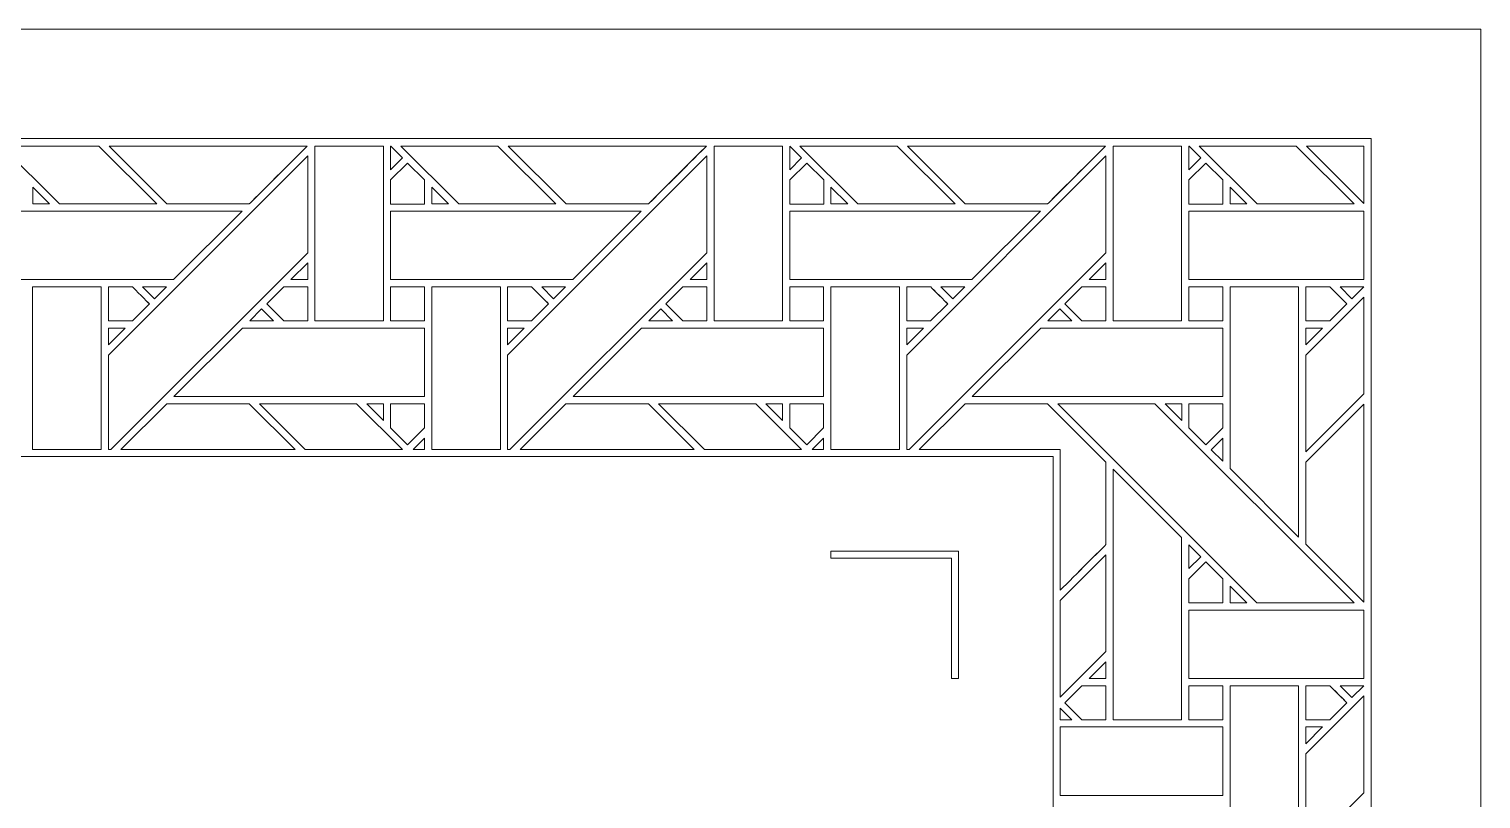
# Model space of a CAD drawing. Header units: inches. Extents: x 8.88 to 15.88, y 5.59 to 12.59.
# Drawn here: x 12.432 to 15.883, y 10.763 to 12.595 of the extents above; entities that cross this region are included whole.
import ezdxf

# ---------------------------------------------------------------- set-up
doc = ezdxf.new("R2010")
doc.units = ezdxf.units.IN
doc.header["$MEASUREMENT"] = 0
doc.layers.add('Design', color=7, linetype='Continuous', lineweight=0)

msp = doc.modelspace()

# ---------------------------------------------------------------- linework, layer by layer
at = {"layer": 'Design'}
for points, knots in [([(8.8829, 12.5948), (8.8829, 12.5948), (8.8829, 5.5948), (8.8829, 5.5948), (8.8829, 5.5948), (15.8829, 5.5948), (15.8829, 5.5948), (15.8829, 5.5948), (15.8829, 12.5948), (15.8829, 12.5948), (15.8829, 12.5948), (8.8829, 12.5948), (8.8829, 12.5948)], [0, 0, 0, 0, 1, 1, 1, 2, 2, 2, 3, 3, 3, 4, 4, 4, 4]), ([(9.1435, 12.3341), (9.1435, 12.3341), (9.1435, 5.8554), (9.1435, 5.8554), (9.1435, 5.8554), (15.6222, 5.8554), (15.6222, 5.8554), (15.6222, 5.8554), (15.6222, 12.3341), (15.6222, 12.3341), (15.6222, 12.3341), (9.1435, 12.3341), (9.1435, 12.3341)], [0, 0, 0, 0, 1, 1, 1, 2, 2, 2, 3, 3, 3, 4, 4, 4, 4]), ([(12.5976, 12.3164), (12.5976, 12.3164), (12.7354, 12.1786), (12.7354, 12.1786), (12.7354, 12.1786), (12.5044, 12.1786), (12.5044, 12.1786), (12.5044, 12.1786), (12.3666, 12.3164), (12.3666, 12.3164), (12.3666, 12.3164), (12.5976, 12.3164), (12.5976, 12.3164)], [0, 0, 0, 0, 1, 1, 1, 2, 2, 2, 3, 3, 3, 4, 4, 4, 4]), ([(13.0941, 12.0628), (13.0941, 12.0628), (12.626, 11.5948), (12.626, 11.5948), (12.626, 11.5948), (12.6204, 11.5948), (12.6204, 11.5948), (12.6204, 11.5948), (12.6204, 11.8193), (12.6204, 11.8193), (12.6204, 11.8193), (13.0941, 12.2929), (13.0941, 12.2929), (13.0941, 12.2929), (13.0941, 12.0628), (13.0941, 12.0628)], [0, 0, 0, 0, 1, 1, 1, 2, 2, 2, 3, 3, 3, 4, 4, 4, 5, 5, 5, 5]), ([(13.0931, 12.3164), (13.0731, 12.2963), (12.9642, 12.1875), (12.9553, 12.1786), (12.9553, 12.1786), (12.7596, 12.1786), (12.7596, 12.1786), (12.7596, 12.1786), (12.6219, 12.3164), (12.6219, 12.3164), (12.6219, 12.3164), (13.0931, 12.3164), (13.0931, 12.3164)], [0, 0, 0, 0, 1, 1, 1, 2, 2, 2, 3, 3, 3, 4, 4, 4, 4]), ([(13.0931, 12.3164), (13.0724, 12.2956), (12.9636, 12.1869), (12.9553, 12.1786), (12.9553, 12.1786), (12.7596, 12.1786), (12.7596, 12.1786), (12.7596, 12.1786), (12.6219, 12.3164), (12.6219, 12.3164), (12.6219, 12.3164), (13.0931, 12.3164), (13.0931, 12.3164)], [0, 0, 0, 0, 1, 1, 1, 2, 2, 2, 3, 3, 3, 4, 4, 4, 4]), ([(13.1112, 12.3164), (13.1112, 12.3164), (13.274, 12.3164), (13.274, 12.3164), (13.274, 12.3164), (13.274, 11.9006), (13.274, 11.9006), (13.274, 11.9006), (13.1112, 11.9006), (13.1112, 11.9006), (13.1112, 11.9006), (13.1112, 12.3164), (13.1112, 12.3164)], [0, 0, 0, 0, 1, 1, 1, 2, 2, 2, 3, 3, 3, 4, 4, 4, 4]), ([(13.2913, 12.3164), (13.2913, 12.3164), (13.2917, 12.3164), (13.2917, 12.3164), (13.2917, 12.3164), (13.3195, 12.2882), (13.3195, 12.2882), (13.3195, 12.2882), (13.2913, 12.26), (13.2913, 12.26), (13.2913, 12.26), (13.2913, 12.3164), (13.2913, 12.3164)], [0, 0, 0, 0, 1, 1, 1, 2, 2, 2, 3, 3, 3, 4, 4, 4, 4]), ([(13.5463, 12.3164), (13.5463, 12.3164), (13.6841, 12.1786), (13.6841, 12.1786), (13.6841, 12.1786), (13.4531, 12.1786), (13.4531, 12.1786), (13.4531, 12.1786), (13.3153, 12.3164), (13.3153, 12.3164), (13.3153, 12.3164), (13.5463, 12.3164), (13.5463, 12.3164)], [0, 0, 0, 0, 1, 1, 1, 2, 2, 2, 3, 3, 3, 4, 4, 4, 4]), ([(14.0428, 12.0628), (14.0428, 12.0628), (13.5747, 11.5948), (13.5747, 11.5948), (13.5747, 11.5948), (13.5691, 11.5948), (13.5691, 11.5948), (13.5691, 11.5948), (13.5691, 11.8193), (13.5691, 11.8193), (13.5691, 11.8193), (14.0428, 12.2929), (14.0428, 12.2929), (14.0428, 12.2929), (14.0428, 12.0628), (14.0428, 12.0628)], [0, 0, 0, 0, 1, 1, 1, 2, 2, 2, 3, 3, 3, 4, 4, 4, 5, 5, 5, 5]), ([(14.0419, 12.3164), (14.0218, 12.2963), (13.9129, 12.1875), (13.9041, 12.1786), (13.9041, 12.1786), (13.7084, 12.1786), (13.7084, 12.1786), (13.7084, 12.1786), (13.5706, 12.3164), (13.5706, 12.3164), (13.5706, 12.3164), (14.0419, 12.3164), (14.0419, 12.3164)], [0, 0, 0, 0, 1, 1, 1, 2, 2, 2, 3, 3, 3, 4, 4, 4, 4]), ([(14.0419, 12.3164), (14.0215, 12.2959), (13.9127, 12.1873), (13.9041, 12.1786), (13.9041, 12.1786), (13.7084, 12.1786), (13.7084, 12.1786), (13.7084, 12.1786), (13.5706, 12.3164), (13.5706, 12.3164), (13.5706, 12.3164), (14.0419, 12.3164), (14.0419, 12.3164)], [0, 0, 0, 0, 1, 1, 1, 2, 2, 2, 3, 3, 3, 4, 4, 4, 4]), ([(14.0599, 12.3164), (14.0599, 12.3164), (14.2227, 12.3164), (14.2227, 12.3164), (14.2227, 12.3164), (14.2227, 11.9006), (14.2227, 11.9006), (14.2227, 11.9006), (14.0599, 11.9006), (14.0599, 11.9006), (14.0599, 11.9006), (14.0599, 12.3164), (14.0599, 12.3164)], [0, 0, 0, 0, 1, 1, 1, 2, 2, 2, 3, 3, 3, 4, 4, 4, 4]), ([(14.24, 12.3164), (14.24, 12.3164), (14.2404, 12.3164), (14.2404, 12.3164), (14.2404, 12.3164), (14.2682, 12.2882), (14.2682, 12.2882), (14.2682, 12.2882), (14.24, 12.26), (14.24, 12.26), (14.24, 12.26), (14.24, 12.3164), (14.24, 12.3164)], [0, 0, 0, 0, 1, 1, 1, 2, 2, 2, 3, 3, 3, 4, 4, 4, 4]), ([(14.4951, 12.3164), (14.4951, 12.3164), (14.6329, 12.1786), (14.6329, 12.1786), (14.6329, 12.1786), (14.4018, 12.1786), (14.4018, 12.1786), (14.4018, 12.1786), (14.2641, 12.3164), (14.2641, 12.3164), (14.2641, 12.3164), (14.4951, 12.3164), (14.4951, 12.3164)], [0, 0, 0, 0, 1, 1, 1, 2, 2, 2, 3, 3, 3, 4, 4, 4, 4]), ([(14.9915, 12.0628), (14.9915, 12.0628), (14.5234, 11.5948), (14.5234, 11.5948), (14.5234, 11.5948), (14.5179, 11.5948), (14.5179, 11.5948), (14.5179, 11.5948), (14.5179, 11.8193), (14.5179, 11.8193), (14.5179, 11.8193), (14.9915, 12.2929), (14.9915, 12.2929), (14.9915, 12.2929), (14.9915, 12.0628), (14.9915, 12.0628)], [0, 0, 0, 0, 1, 1, 1, 2, 2, 2, 3, 3, 3, 4, 4, 4, 5, 5, 5, 5]), ([(14.9906, 12.3164), (14.9706, 12.2963), (14.8617, 12.1875), (14.8528, 12.1786), (14.8528, 12.1786), (14.6571, 12.1786), (14.6571, 12.1786), (14.6571, 12.1786), (14.5194, 12.3164), (14.5194, 12.3164), (14.5194, 12.3164), (14.9906, 12.3164), (14.9906, 12.3164)], [0, 0, 0, 0, 1, 1, 1, 2, 2, 2, 3, 3, 3, 4, 4, 4, 4]), ([(14.9906, 12.3164), (14.9703, 12.296), (14.8614, 12.1873), (14.8528, 12.1786), (14.8528, 12.1786), (14.6571, 12.1786), (14.6571, 12.1786), (14.6571, 12.1786), (14.5194, 12.3164), (14.5194, 12.3164), (14.5194, 12.3164), (14.9906, 12.3164), (14.9906, 12.3164)], [0, 0, 0, 0, 1, 1, 1, 2, 2, 2, 3, 3, 3, 4, 4, 4, 4]), ([(15.0087, 12.3164), (15.0087, 12.3164), (15.1714, 12.3164), (15.1714, 12.3164), (15.1714, 12.3164), (15.1714, 11.9006), (15.1714, 11.9006), (15.1714, 11.9006), (15.0087, 11.9006), (15.0087, 11.9006), (15.0087, 11.9006), (15.0087, 12.3164), (15.0087, 12.3164)], [0, 0, 0, 0, 1, 1, 1, 2, 2, 2, 3, 3, 3, 4, 4, 4, 4]), ([(15.1887, 12.3164), (15.1887, 12.3164), (15.1891, 12.3164), (15.1891, 12.3164), (15.1891, 12.3164), (15.2169, 12.2882), (15.2169, 12.2882), (15.2169, 12.2882), (15.1887, 12.26), (15.1887, 12.26), (15.1887, 12.26), (15.1887, 12.3164), (15.1887, 12.3164)], [0, 0, 0, 0, 1, 1, 1, 2, 2, 2, 3, 3, 3, 4, 4, 4, 4]), ([(15.4438, 12.3164), (15.4438, 12.3164), (15.5816, 12.1786), (15.5816, 12.1786), (15.5816, 12.1786), (15.3506, 12.1786), (15.3506, 12.1786), (15.3506, 12.1786), (15.2128, 12.3164), (15.2128, 12.3164), (15.2128, 12.3164), (15.4438, 12.3164), (15.4438, 12.3164)], [0, 0, 0, 0, 1, 1, 1, 2, 2, 2, 3, 3, 3, 4, 4, 4, 4]), ([(15.6045, 12.18), (15.6045, 12.18), (15.4681, 12.3164), (15.4681, 12.3164), (15.4681, 12.3164), (15.6045, 12.3164), (15.6045, 12.3164), (15.6045, 12.3164), (15.6045, 12.18), (15.6045, 12.18)], [0, 0, 0, 0, 1, 1, 1, 2, 2, 2, 3, 3, 3, 3]), ([(15.6045, 12.18), (15.6045, 12.18), (15.4681, 12.3164), (15.4681, 12.3164), (15.4681, 12.3164), (15.6045, 12.3164), (15.6045, 12.3164), (15.6045, 12.3164), (15.6045, 12.18), (15.6045, 12.18)], [0, 0, 0, 0, 1, 1, 1, 2, 2, 2, 3, 3, 3, 3]), ([(13.2913, 12.2357), (13.2913, 12.2357), (13.3316, 12.276), (13.3316, 12.276), (13.3316, 12.276), (13.3719, 12.2357), (13.3719, 12.2357), (13.3719, 12.2357), (13.3719, 12.1784), (13.3719, 12.1784), (13.3719, 12.1784), (13.2913, 12.1784), (13.2913, 12.1784), (13.2913, 12.1784), (13.2913, 12.2357), (13.2913, 12.2357)], [0, 0, 0, 0, 1, 1, 1, 2, 2, 2, 3, 3, 3, 4, 4, 4, 5, 5, 5, 5]), ([(13.2913, 12.2357), (13.2913, 12.2357), (13.3316, 12.276), (13.3316, 12.276), (13.3316, 12.276), (13.3719, 12.2357), (13.3719, 12.2357), (13.3719, 12.2357), (13.3719, 12.1784), (13.3719, 12.1784), (13.3719, 12.1784), (13.2913, 12.1784), (13.2913, 12.1784), (13.2913, 12.1784), (13.2913, 12.2357), (13.2913, 12.2357)], [0, 0, 0, 0, 1, 1, 1, 2, 2, 2, 3, 3, 3, 4, 4, 4, 5, 5, 5, 5]), ([(14.24, 12.2357), (14.24, 12.2357), (14.2803, 12.276), (14.2803, 12.276), (14.2803, 12.276), (14.3207, 12.2357), (14.3207, 12.2357), (14.3207, 12.2357), (14.3207, 12.1784), (14.3207, 12.1784), (14.3207, 12.1784), (14.24, 12.1784), (14.24, 12.1784), (14.24, 12.1784), (14.24, 12.2357), (14.24, 12.2357)], [0, 0, 0, 0, 1, 1, 1, 2, 2, 2, 3, 3, 3, 4, 4, 4, 5, 5, 5, 5]), ([(14.3207, 12.2357), (14.3207, 12.2357), (14.3207, 12.1784), (14.3207, 12.1784), (14.3207, 12.1784), (14.24, 12.1784), (14.24, 12.1784), (14.24, 12.1784), (14.24, 12.2357), (14.24, 12.2357), (14.24, 12.2357), (14.2803, 12.276), (14.2803, 12.276), (14.2803, 12.276), (14.3207, 12.2357), (14.3207, 12.2357)], [0, 0, 0, 0, 1, 1, 1, 2, 2, 2, 3, 3, 3, 4, 4, 4, 5, 5, 5, 5]), ([(15.2694, 12.1784), (15.2694, 12.1784), (15.1887, 12.1784), (15.1887, 12.1784), (15.1887, 12.1784), (15.1887, 12.2357), (15.1887, 12.2357), (15.1887, 12.2357), (15.2291, 12.276), (15.2291, 12.276), (15.2291, 12.276), (15.2694, 12.2357), (15.2694, 12.2357), (15.2694, 12.2357), (15.2694, 12.1784), (15.2694, 12.1784)], [0, 0, 0, 0, 1, 1, 1, 2, 2, 2, 3, 3, 3, 4, 4, 4, 5, 5, 5, 5]), ([(15.2694, 12.2357), (15.2694, 12.2357), (15.2694, 12.1784), (15.2694, 12.1784), (15.2694, 12.1784), (15.1887, 12.1784), (15.1887, 12.1784), (15.1887, 12.1784), (15.1887, 12.2357), (15.1887, 12.2357), (15.1887, 12.2357), (15.2291, 12.276), (15.2291, 12.276), (15.2291, 12.276), (15.2694, 12.2357), (15.2694, 12.2357)], [0, 0, 0, 0, 1, 1, 1, 2, 2, 2, 3, 3, 3, 4, 4, 4, 5, 5, 5, 5]), ([(12.4405, 12.1786), (12.4405, 12.1786), (12.4405, 12.2184), (12.4405, 12.2184), (12.4405, 12.2184), (12.4802, 12.1786), (12.4802, 12.1786), (12.4802, 12.1786), (12.4405, 12.1786), (12.4405, 12.1786)], [0, 0, 0, 0, 1, 1, 1, 2, 2, 2, 3, 3, 3, 3]), ([(13.3892, 12.1786), (13.3892, 12.1786), (13.3892, 12.2184), (13.3892, 12.2184), (13.3892, 12.2184), (13.4289, 12.1786), (13.4289, 12.1786), (13.4289, 12.1786), (13.3892, 12.1786), (13.3892, 12.1786)], [0, 0, 0, 0, 1, 1, 1, 2, 2, 2, 3, 3, 3, 3]), ([(14.3776, 12.1786), (14.3776, 12.1786), (14.3379, 12.1786), (14.3379, 12.1786), (14.3379, 12.1786), (14.3379, 12.2184), (14.3379, 12.2184), (14.3379, 12.2184), (14.3776, 12.1786), (14.3776, 12.1786)], [0, 0, 0, 0, 1, 1, 1, 2, 2, 2, 3, 3, 3, 3]), ([(15.3264, 12.1786), (15.3264, 12.1786), (15.2866, 12.1786), (15.2866, 12.1786), (15.2866, 12.1786), (15.2866, 12.2184), (15.2866, 12.2184), (15.2866, 12.2184), (15.3264, 12.1786), (15.3264, 12.1786)], [0, 0, 0, 0, 1, 1, 1, 2, 2, 2, 3, 3, 3, 3]), ([(12.9382, 12.1613), (12.9382, 12.1613), (12.7755, 11.9986), (12.7755, 11.9986), (12.7755, 11.9986), (12.3425, 11.9986), (12.3425, 11.9986), (12.3425, 11.9986), (12.3425, 12.1613), (12.3425, 12.1613), (12.3425, 12.1613), (12.9382, 12.1613), (12.9382, 12.1613)], [0, 0, 0, 0, 1, 1, 1, 2, 2, 2, 3, 3, 3, 4, 4, 4, 4]), ([(13.887, 12.1613), (13.887, 12.1613), (13.7242, 11.9986), (13.7242, 11.9986), (13.7242, 11.9986), (13.2913, 11.9986), (13.2913, 11.9986), (13.2913, 11.9986), (13.2913, 12.1613), (13.2913, 12.1613), (13.2913, 12.1613), (13.887, 12.1613), (13.887, 12.1613)], [0, 0, 0, 0, 1, 1, 1, 2, 2, 2, 3, 3, 3, 4, 4, 4, 4]), ([(14.24, 12.1613), (14.24, 12.1613), (14.8357, 12.1613), (14.8357, 12.1613), (14.8357, 12.1613), (14.673, 11.9986), (14.673, 11.9986), (14.673, 11.9986), (14.24, 11.9986), (14.24, 11.9986), (14.24, 11.9986), (14.24, 12.1613), (14.24, 12.1613)], [0, 0, 0, 0, 1, 1, 1, 2, 2, 2, 3, 3, 3, 4, 4, 4, 4]), ([(15.6045, 11.9986), (15.6045, 11.9986), (15.1887, 11.9986), (15.1887, 11.9986), (15.1887, 11.9986), (15.1887, 12.1613), (15.1887, 12.1613), (15.1887, 12.1613), (15.6045, 12.1613), (15.6045, 12.1613), (15.6045, 12.1613), (15.6045, 11.9986), (15.6045, 11.9986)], [0, 0, 0, 0, 1, 1, 1, 2, 2, 2, 3, 3, 3, 4, 4, 4, 4]), ([(13.0543, 11.9987), (13.0543, 11.9987), (13.0941, 12.0384), (13.0941, 12.0384), (13.0941, 12.0384), (13.0941, 11.9987), (13.0941, 11.9987), (13.0941, 11.9987), (13.0543, 11.9987), (13.0543, 11.9987)], [0, 0, 0, 0, 1, 1, 1, 2, 2, 2, 3, 3, 3, 3]), ([(14.003, 11.9987), (14.003, 11.9987), (14.0428, 12.0384), (14.0428, 12.0384), (14.0428, 12.0384), (14.0428, 11.9987), (14.0428, 11.9987), (14.0428, 11.9987), (14.003, 11.9987), (14.003, 11.9987)], [0, 0, 0, 0, 1, 1, 1, 2, 2, 2, 3, 3, 3, 3]), ([(14.9517, 11.9987), (14.9517, 11.9987), (14.9915, 12.0384), (14.9915, 12.0384), (14.9915, 12.0384), (14.9915, 11.9987), (14.9915, 11.9987), (14.9915, 11.9987), (14.9517, 11.9987), (14.9517, 11.9987)], [0, 0, 0, 0, 1, 1, 1, 2, 2, 2, 3, 3, 3, 3]), ([(12.6032, 11.9814), (12.6032, 11.9814), (12.6032, 11.5948), (12.6032, 11.5948), (12.6032, 11.5948), (12.4403, 11.5948), (12.4403, 11.5948), (12.4403, 11.5948), (12.4403, 11.9814), (12.4403, 11.9814), (12.4403, 11.9814), (12.6032, 11.9814), (12.6032, 11.9814)], [0, 0, 0, 0, 1, 1, 1, 2, 2, 2, 3, 3, 3, 4, 4, 4, 4]), ([(12.6204, 11.9814), (12.6204, 11.9814), (12.6775, 11.9814), (12.6775, 11.9814), (12.6826, 11.9763), (12.7134, 11.9455), (12.7178, 11.9411), (12.7178, 11.9411), (12.6774, 11.9006), (12.6774, 11.9006), (12.6774, 11.9006), (12.6204, 11.9006), (12.6204, 11.9006), (12.6204, 11.9006), (12.6204, 11.9814), (12.6204, 11.9814)], [0, 0, 0, 0, 1, 1, 1, 2, 2, 2, 3, 3, 3, 4, 4, 4, 5, 5, 5, 5]), ([(12.6204, 11.9006), (12.6204, 11.9006), (12.6204, 11.9814), (12.6204, 11.9814), (12.6204, 11.9814), (12.6775, 11.9814), (12.6775, 11.9814), (12.6828, 11.9761), (12.7136, 11.9452), (12.7178, 11.9411), (12.7178, 11.9411), (12.6774, 11.9006), (12.6774, 11.9006), (12.6774, 11.9006), (12.6204, 11.9006), (12.6204, 11.9006)], [0, 0, 0, 0, 1, 1, 1, 2, 2, 2, 3, 3, 3, 4, 4, 4, 5, 5, 5, 5]), ([(12.7018, 11.9814), (12.7018, 11.9814), (12.7583, 11.9814), (12.7583, 11.9814), (12.7583, 11.9814), (12.73, 11.9532), (12.73, 11.9532), (12.73, 11.9532), (12.7018, 11.9814), (12.7018, 11.9814)], [0, 0, 0, 0, 1, 1, 1, 2, 2, 2, 3, 3, 3, 3]), ([(13.0941, 11.9006), (13.0941, 11.9006), (13.037, 11.9006), (13.037, 11.9006), (13.037, 11.9006), (12.9966, 11.941), (12.9966, 11.941), (12.9966, 11.941), (13.037, 11.9814), (13.037, 11.9814), (13.037, 11.9814), (13.0941, 11.9814), (13.0941, 11.9814), (13.0941, 11.9814), (13.0941, 11.9006), (13.0941, 11.9006)], [0, 0, 0, 0, 1, 1, 1, 2, 2, 2, 3, 3, 3, 4, 4, 4, 5, 5, 5, 5]), ([(13.0941, 11.9814), (13.0941, 11.9814), (13.0941, 11.9006), (13.0941, 11.9006), (13.0941, 11.9006), (13.037, 11.9006), (13.037, 11.9006), (13.037, 11.9006), (12.9966, 11.941), (12.9966, 11.941), (12.9966, 11.941), (13.037, 11.9814), (13.037, 11.9814), (13.037, 11.9814), (13.0941, 11.9814), (13.0941, 11.9814)], [0, 0, 0, 0, 1, 1, 1, 2, 2, 2, 3, 3, 3, 4, 4, 4, 5, 5, 5, 5]), ([(13.2913, 11.9814), (13.2913, 11.9814), (13.3715, 11.9814), (13.3715, 11.9814), (13.3715, 11.9814), (13.3715, 11.9006), (13.3715, 11.9006), (13.3715, 11.9006), (13.2913, 11.9006), (13.2913, 11.9006), (13.2913, 11.9006), (13.2913, 11.9814), (13.2913, 11.9814)], [0, 0, 0, 0, 1, 1, 1, 2, 2, 2, 3, 3, 3, 4, 4, 4, 4]), ([(13.2913, 11.9814), (13.2913, 11.9814), (13.3715, 11.9814), (13.3715, 11.9814), (13.3715, 11.9814), (13.3715, 11.9006), (13.3715, 11.9006), (13.3715, 11.9006), (13.2913, 11.9006), (13.2913, 11.9006), (13.2913, 11.9006), (13.2913, 11.9814), (13.2913, 11.9814)], [0, 0, 0, 0, 1, 1, 1, 2, 2, 2, 3, 3, 3, 4, 4, 4, 4]), ([(13.552, 11.9814), (13.552, 11.9814), (13.552, 11.5948), (13.552, 11.5948), (13.552, 11.5948), (13.3891, 11.5948), (13.3891, 11.5948), (13.3891, 11.5948), (13.3891, 11.9814), (13.3891, 11.9814), (13.3891, 11.9814), (13.552, 11.9814), (13.552, 11.9814)], [0, 0, 0, 0, 1, 1, 1, 2, 2, 2, 3, 3, 3, 4, 4, 4, 4]), ([(13.5691, 11.9814), (13.5691, 11.9814), (13.6262, 11.9814), (13.6262, 11.9814), (13.6313, 11.9763), (13.6621, 11.9455), (13.6665, 11.9411), (13.6665, 11.9411), (13.6261, 11.9006), (13.6261, 11.9006), (13.6261, 11.9006), (13.5691, 11.9006), (13.5691, 11.9006), (13.5691, 11.9006), (13.5691, 11.9814), (13.5691, 11.9814)], [0, 0, 0, 0, 1, 1, 1, 2, 2, 2, 3, 3, 3, 4, 4, 4, 5, 5, 5, 5]), ([(13.5691, 11.9006), (13.5691, 11.9006), (13.5691, 11.9814), (13.5691, 11.9814), (13.5691, 11.9814), (13.6262, 11.9814), (13.6262, 11.9814), (13.6315, 11.9761), (13.6623, 11.9452), (13.6665, 11.9411), (13.6665, 11.9411), (13.6261, 11.9006), (13.6261, 11.9006), (13.6261, 11.9006), (13.5691, 11.9006), (13.5691, 11.9006)], [0, 0, 0, 0, 1, 1, 1, 2, 2, 2, 3, 3, 3, 4, 4, 4, 5, 5, 5, 5]), ([(13.6505, 11.9814), (13.6505, 11.9814), (13.707, 11.9814), (13.707, 11.9814), (13.707, 11.9814), (13.6787, 11.9532), (13.6787, 11.9532), (13.6787, 11.9532), (13.6505, 11.9814), (13.6505, 11.9814)], [0, 0, 0, 0, 1, 1, 1, 2, 2, 2, 3, 3, 3, 3]), ([(14.0428, 11.9006), (14.0428, 11.9006), (13.9857, 11.9006), (13.9857, 11.9006), (13.9857, 11.9006), (13.9453, 11.941), (13.9453, 11.941), (13.9453, 11.941), (13.9858, 11.9814), (13.9858, 11.9814), (13.9858, 11.9814), (14.0428, 11.9814), (14.0428, 11.9814), (14.0428, 11.9814), (14.0428, 11.9006), (14.0428, 11.9006)], [0, 0, 0, 0, 1, 1, 1, 2, 2, 2, 3, 3, 3, 4, 4, 4, 5, 5, 5, 5]), ([(14.0428, 11.9006), (14.0428, 11.9006), (13.9857, 11.9006), (13.9857, 11.9006), (13.9857, 11.9006), (13.9453, 11.941), (13.9453, 11.941), (13.9453, 11.941), (13.9858, 11.9814), (13.9858, 11.9814), (13.9858, 11.9814), (14.0428, 11.9814), (14.0428, 11.9814), (14.0428, 11.9814), (14.0428, 11.9006), (14.0428, 11.9006)], [0, 0, 0, 0, 1, 1, 1, 2, 2, 2, 3, 3, 3, 4, 4, 4, 5, 5, 5, 5]), ([(14.24, 11.9814), (14.24, 11.9814), (14.3203, 11.9814), (14.3203, 11.9814), (14.3203, 11.9814), (14.3203, 11.9006), (14.3203, 11.9006), (14.3203, 11.9006), (14.24, 11.9006), (14.24, 11.9006), (14.24, 11.9006), (14.24, 11.9814), (14.24, 11.9814)], [0, 0, 0, 0, 1, 1, 1, 2, 2, 2, 3, 3, 3, 4, 4, 4, 4]), ([(14.24, 11.9006), (14.24, 11.9006), (14.24, 11.9814), (14.24, 11.9814), (14.24, 11.9814), (14.3203, 11.9814), (14.3203, 11.9814), (14.3203, 11.9814), (14.3203, 11.9006), (14.3203, 11.9006), (14.3203, 11.9006), (14.24, 11.9006), (14.24, 11.9006)], [0, 0, 0, 0, 1, 1, 1, 2, 2, 2, 3, 3, 3, 4, 4, 4, 4]), ([(14.3378, 11.5948), (14.3378, 11.5948), (14.3378, 11.9814), (14.3378, 11.9814), (14.3378, 11.9814), (14.5007, 11.9814), (14.5007, 11.9814), (14.5007, 11.9814), (14.5007, 11.5948), (14.5007, 11.5948), (14.5007, 11.5948), (14.3378, 11.5948), (14.3378, 11.5948)], [0, 0, 0, 0, 1, 1, 1, 2, 2, 2, 3, 3, 3, 4, 4, 4, 4]), ([(14.5179, 11.9814), (14.5179, 11.9814), (14.5749, 11.9814), (14.5749, 11.9814), (14.5801, 11.9763), (14.6108, 11.9455), (14.6153, 11.9411), (14.6153, 11.9411), (14.5748, 11.9006), (14.5748, 11.9006), (14.5748, 11.9006), (14.5179, 11.9006), (14.5179, 11.9006), (14.5179, 11.9006), (14.5179, 11.9814), (14.5179, 11.9814)], [0, 0, 0, 0, 1, 1, 1, 2, 2, 2, 3, 3, 3, 4, 4, 4, 5, 5, 5, 5]), ([(14.6153, 11.9411), (14.6153, 11.9411), (14.5748, 11.9006), (14.5748, 11.9006), (14.5748, 11.9006), (14.5179, 11.9006), (14.5179, 11.9006), (14.5179, 11.9006), (14.5179, 11.9814), (14.5179, 11.9814), (14.5179, 11.9814), (14.5749, 11.9814), (14.5749, 11.9814), (14.5802, 11.9762), (14.611, 11.9453), (14.6153, 11.9411)], [0, 0, 0, 0, 1, 1, 1, 2, 2, 2, 3, 3, 3, 4, 4, 4, 5, 5, 5, 5]), ([(14.5993, 11.9814), (14.5993, 11.9814), (14.6558, 11.9814), (14.6558, 11.9814), (14.6558, 11.9814), (14.6275, 11.9532), (14.6275, 11.9532), (14.6275, 11.9532), (14.5993, 11.9814), (14.5993, 11.9814)], [0, 0, 0, 0, 1, 1, 1, 2, 2, 2, 3, 3, 3, 3]), ([(14.9915, 11.9006), (14.9915, 11.9006), (14.9344, 11.9006), (14.9344, 11.9006), (14.9344, 11.9006), (14.8941, 11.941), (14.8941, 11.941), (14.8941, 11.941), (14.9345, 11.9814), (14.9345, 11.9814), (14.9345, 11.9814), (14.9915, 11.9814), (14.9915, 11.9814), (14.9915, 11.9814), (14.9915, 11.9006), (14.9915, 11.9006)], [0, 0, 0, 0, 1, 1, 1, 2, 2, 2, 3, 3, 3, 4, 4, 4, 5, 5, 5, 5]), ([(14.9915, 11.9006), (14.9915, 11.9006), (14.9344, 11.9006), (14.9344, 11.9006), (14.9344, 11.9006), (14.8941, 11.941), (14.8941, 11.941), (14.8941, 11.941), (14.9345, 11.9814), (14.9345, 11.9814), (14.9345, 11.9814), (14.9915, 11.9814), (14.9915, 11.9814), (14.9915, 11.9814), (14.9915, 11.9006), (14.9915, 11.9006)], [0, 0, 0, 0, 1, 1, 1, 2, 2, 2, 3, 3, 3, 4, 4, 4, 5, 5, 5, 5]), ([(15.1887, 11.9814), (15.1887, 11.9814), (15.269, 11.9814), (15.269, 11.9814), (15.269, 11.9814), (15.269, 11.9006), (15.269, 11.9006), (15.269, 11.9006), (15.1887, 11.9006), (15.1887, 11.9006), (15.1887, 11.9006), (15.1887, 11.9814), (15.1887, 11.9814)], [0, 0, 0, 0, 1, 1, 1, 2, 2, 2, 3, 3, 3, 4, 4, 4, 4]), ([(15.269, 11.9006), (15.269, 11.9006), (15.1887, 11.9006), (15.1887, 11.9006), (15.1887, 11.9006), (15.1887, 11.9814), (15.1887, 11.9814), (15.1887, 11.9814), (15.269, 11.9814), (15.269, 11.9814), (15.269, 11.9814), (15.269, 11.9006), (15.269, 11.9006)], [0, 0, 0, 0, 1, 1, 1, 2, 2, 2, 3, 3, 3, 4, 4, 4, 4]), ([(15.2865, 11.5492), (15.2865, 11.5492), (15.2865, 11.9814), (15.2865, 11.9814), (15.2865, 11.9814), (15.4494, 11.9814), (15.4494, 11.9814), (15.4494, 11.9814), (15.4494, 11.3863), (15.4494, 11.3863), (15.4494, 11.3863), (15.2865, 11.5492), (15.2865, 11.5492)], [0, 0, 0, 0, 1, 1, 1, 2, 2, 2, 3, 3, 3, 4, 4, 4, 4]), ([(15.4666, 11.9814), (15.4666, 11.9814), (15.5237, 11.9814), (15.5237, 11.9814), (15.5288, 11.9763), (15.5596, 11.9455), (15.564, 11.9411), (15.564, 11.9411), (15.5236, 11.9006), (15.5236, 11.9006), (15.5236, 11.9006), (15.4666, 11.9006), (15.4666, 11.9006), (15.4666, 11.9006), (15.4666, 11.9814), (15.4666, 11.9814)], [0, 0, 0, 0, 1, 1, 1, 2, 2, 2, 3, 3, 3, 4, 4, 4, 5, 5, 5, 5]), ([(15.4666, 11.9006), (15.4666, 11.9006), (15.4666, 11.9814), (15.4666, 11.9814), (15.4666, 11.9814), (15.5237, 11.9814), (15.5237, 11.9814), (15.5293, 11.9758), (15.564, 11.9411), (15.564, 11.9411), (15.564, 11.9411), (15.5236, 11.9006), (15.5236, 11.9006), (15.5236, 11.9006), (15.4666, 11.9006), (15.4666, 11.9006)], [0, 0, 0, 0, 1, 1, 1, 2, 2, 2, 3, 3, 3, 4, 4, 4, 5, 5, 5, 5]), ([(15.5762, 11.9532), (15.5762, 11.9532), (15.548, 11.9814), (15.548, 11.9814), (15.548, 11.9814), (15.6045, 11.9814), (15.6045, 11.9814), (15.6045, 11.9814), (15.5762, 11.9532), (15.5762, 11.9532)], [0, 0, 0, 0, 1, 1, 1, 2, 2, 2, 3, 3, 3, 3]), ([(15.6045, 11.7271), (15.6045, 11.7271), (15.4666, 11.5892), (15.4666, 11.5892), (15.4666, 11.5892), (15.4666, 11.8193), (15.4666, 11.8193), (15.4666, 11.8193), (15.6045, 11.9571), (15.6045, 11.9571), (15.6045, 11.9571), (15.6045, 11.7271), (15.6045, 11.7271)], [0, 0, 0, 0, 1, 1, 1, 2, 2, 2, 3, 3, 3, 4, 4, 4, 4]), ([(13.0127, 11.9006), (13.0127, 11.9006), (12.9562, 11.9006), (12.9562, 11.9006), (12.9562, 11.9006), (12.9845, 11.9289), (12.9845, 11.9289), (12.9845, 11.9289), (13.0127, 11.9006), (13.0127, 11.9006)], [0, 0, 0, 0, 1, 1, 1, 2, 2, 2, 3, 3, 3, 3]), ([(13.905, 11.9006), (13.905, 11.9006), (13.9332, 11.9289), (13.9332, 11.9289), (13.9332, 11.9289), (13.9614, 11.9006), (13.9614, 11.9006), (13.9614, 11.9006), (13.905, 11.9006), (13.905, 11.9006)], [0, 0, 0, 0, 1, 1, 1, 2, 2, 2, 3, 3, 3, 3]), ([(14.8537, 11.9006), (14.8537, 11.9006), (14.8819, 11.9289), (14.8819, 11.9289), (14.8819, 11.9289), (14.9102, 11.9006), (14.9102, 11.9006), (14.9102, 11.9006), (14.8537, 11.9006), (14.8537, 11.9006)], [0, 0, 0, 0, 1, 1, 1, 2, 2, 2, 3, 3, 3, 3]), ([(12.6602, 11.8835), (12.6602, 11.8835), (12.6204, 11.8436), (12.6204, 11.8436), (12.6204, 11.8436), (12.6204, 11.8835), (12.6204, 11.8835), (12.6204, 11.8835), (12.6602, 11.8835), (12.6602, 11.8835)], [0, 0, 0, 0, 1, 1, 1, 2, 2, 2, 3, 3, 3, 3]), ([(13.3715, 11.8835), (13.3715, 11.8835), (13.3715, 11.7207), (13.3715, 11.7207), (13.3715, 11.7207), (12.7762, 11.7207), (12.7762, 11.7207), (12.7762, 11.7207), (12.9391, 11.8835), (12.9391, 11.8835), (12.9391, 11.8835), (13.3715, 11.8835), (13.3715, 11.8835)], [0, 0, 0, 0, 1, 1, 1, 2, 2, 2, 3, 3, 3, 4, 4, 4, 4]), ([(13.609, 11.8835), (13.609, 11.8835), (13.5691, 11.8436), (13.5691, 11.8436), (13.5691, 11.8436), (13.5691, 11.8835), (13.5691, 11.8835), (13.5691, 11.8835), (13.609, 11.8835), (13.609, 11.8835)], [0, 0, 0, 0, 1, 1, 1, 2, 2, 2, 3, 3, 3, 3]), ([(14.3203, 11.8835), (14.3203, 11.8835), (14.3203, 11.7207), (14.3203, 11.7207), (14.3203, 11.7207), (13.725, 11.7207), (13.725, 11.7207), (13.725, 11.7207), (13.8878, 11.8835), (13.8878, 11.8835), (13.8878, 11.8835), (14.3203, 11.8835), (14.3203, 11.8835)], [0, 0, 0, 0, 1, 1, 1, 2, 2, 2, 3, 3, 3, 4, 4, 4, 4]), ([(14.5577, 11.8835), (14.5577, 11.8835), (14.5179, 11.8436), (14.5179, 11.8436), (14.5179, 11.8436), (14.5179, 11.8835), (14.5179, 11.8835), (14.5179, 11.8835), (14.5577, 11.8835), (14.5577, 11.8835)], [0, 0, 0, 0, 1, 1, 1, 2, 2, 2, 3, 3, 3, 3]), ([(15.269, 11.8835), (15.269, 11.8835), (15.269, 11.7207), (15.269, 11.7207), (15.269, 11.7207), (14.6737, 11.7207), (14.6737, 11.7207), (14.6737, 11.7207), (14.8365, 11.8835), (14.8365, 11.8835), (14.8365, 11.8835), (15.269, 11.8835), (15.269, 11.8835)], [0, 0, 0, 0, 1, 1, 1, 2, 2, 2, 3, 3, 3, 4, 4, 4, 4]), ([(15.5064, 11.8835), (15.5064, 11.8835), (15.4666, 11.8436), (15.4666, 11.8436), (15.4666, 11.8436), (15.4666, 11.8835), (15.4666, 11.8835), (15.4666, 11.8835), (15.5064, 11.8835), (15.5064, 11.8835)], [0, 0, 0, 0, 1, 1, 1, 2, 2, 2, 3, 3, 3, 3]), ([(12.6503, 11.5948), (12.6503, 11.5948), (12.7591, 11.7035), (12.7591, 11.7035), (12.7591, 11.7035), (12.9553, 11.7035), (12.9553, 11.7035), (12.9553, 11.7035), (13.0641, 11.5948), (13.0641, 11.5948), (13.0641, 11.5948), (12.6503, 11.5948), (12.6503, 11.5948)], [0, 0, 0, 0, 1, 1, 1, 2, 2, 2, 3, 3, 3, 4, 4, 4, 4]), ([(12.9553, 11.7035), (12.9553, 11.7035), (13.0641, 11.5948), (13.0641, 11.5948), (13.0641, 11.5948), (12.6503, 11.5948), (12.6503, 11.5948), (12.6503, 11.5948), (12.7591, 11.7035), (12.7591, 11.7035), (12.7591, 11.7035), (12.9553, 11.7035), (12.9553, 11.7035)], [0, 0, 0, 0, 1, 1, 1, 2, 2, 2, 3, 3, 3, 4, 4, 4, 4]), ([(13.3192, 11.5948), (13.3192, 11.5948), (13.0883, 11.5948), (13.0883, 11.5948), (13.0883, 11.5948), (12.9795, 11.7035), (12.9795, 11.7035), (12.9795, 11.7035), (13.2105, 11.7035), (13.2105, 11.7035), (13.2105, 11.7035), (13.3192, 11.5948), (13.3192, 11.5948)], [0, 0, 0, 0, 1, 1, 1, 2, 2, 2, 3, 3, 3, 4, 4, 4, 4]), ([(13.2346, 11.7035), (13.2346, 11.7035), (13.2741, 11.7035), (13.2741, 11.7035), (13.2741, 11.7035), (13.2741, 11.6637), (13.2741, 11.6637), (13.2741, 11.6637), (13.2346, 11.7035), (13.2346, 11.7035)], [0, 0, 0, 0, 1, 1, 1, 2, 2, 2, 3, 3, 3, 3]), ([(13.2913, 11.7035), (13.2913, 11.7035), (13.3715, 11.7035), (13.3715, 11.7035), (13.3715, 11.7035), (13.3715, 11.6459), (13.3715, 11.6459), (13.3715, 11.6459), (13.3316, 11.606), (13.3316, 11.606), (13.3316, 11.606), (13.2913, 11.6463), (13.2913, 11.6463), (13.2913, 11.6463), (13.2913, 11.7035), (13.2913, 11.7035)], [0, 0, 0, 0, 1, 1, 1, 2, 2, 2, 3, 3, 3, 4, 4, 4, 5, 5, 5, 5]), ([(13.2913, 11.6463), (13.2913, 11.6463), (13.2913, 11.7035), (13.2913, 11.7035), (13.2913, 11.7035), (13.3715, 11.7035), (13.3715, 11.7035), (13.3715, 11.7035), (13.3715, 11.6459), (13.3715, 11.6459), (13.3715, 11.6459), (13.3316, 11.606), (13.3316, 11.606), (13.3316, 11.606), (13.2913, 11.6463), (13.2913, 11.6463)], [0, 0, 0, 0, 1, 1, 1, 2, 2, 2, 3, 3, 3, 4, 4, 4, 5, 5, 5, 5]), ([(13.5991, 11.5948), (13.5991, 11.5948), (13.7078, 11.7035), (13.7078, 11.7035), (13.7078, 11.7035), (13.904, 11.7035), (13.904, 11.7035), (13.904, 11.7035), (14.0128, 11.5948), (14.0128, 11.5948), (14.0128, 11.5948), (13.5991, 11.5948), (13.5991, 11.5948)], [0, 0, 0, 0, 1, 1, 1, 2, 2, 2, 3, 3, 3, 4, 4, 4, 4]), ([(13.904, 11.7035), (13.904, 11.7035), (14.0128, 11.5948), (14.0128, 11.5948), (14.0128, 11.5948), (13.5991, 11.5948), (13.5991, 11.5948), (13.5991, 11.5948), (13.7078, 11.7035), (13.7078, 11.7035), (13.7078, 11.7035), (13.904, 11.7035), (13.904, 11.7035)], [0, 0, 0, 0, 1, 1, 1, 2, 2, 2, 3, 3, 3, 4, 4, 4, 4]), ([(14.268, 11.5948), (14.268, 11.5948), (14.037, 11.5948), (14.037, 11.5948), (14.037, 11.5948), (13.9283, 11.7035), (13.9283, 11.7035), (13.9283, 11.7035), (14.1592, 11.7035), (14.1592, 11.7035), (14.1592, 11.7035), (14.268, 11.5948), (14.268, 11.5948)], [0, 0, 0, 0, 1, 1, 1, 2, 2, 2, 3, 3, 3, 4, 4, 4, 4]), ([(14.1833, 11.7035), (14.1833, 11.7035), (14.2228, 11.7035), (14.2228, 11.7035), (14.2228, 11.7035), (14.2228, 11.6637), (14.2228, 11.6637), (14.2228, 11.6637), (14.1833, 11.7035), (14.1833, 11.7035)], [0, 0, 0, 0, 1, 1, 1, 2, 2, 2, 3, 3, 3, 3]), ([(14.24, 11.7035), (14.24, 11.7035), (14.3203, 11.7035), (14.3203, 11.7035), (14.3203, 11.7035), (14.3203, 11.6459), (14.3203, 11.6459), (14.3203, 11.6459), (14.2803, 11.606), (14.2803, 11.606), (14.2803, 11.606), (14.24, 11.6463), (14.24, 11.6463), (14.24, 11.6463), (14.24, 11.7035), (14.24, 11.7035)], [0, 0, 0, 0, 1, 1, 1, 2, 2, 2, 3, 3, 3, 4, 4, 4, 5, 5, 5, 5]), ([(14.2803, 11.606), (14.2803, 11.606), (14.24, 11.6463), (14.24, 11.6463), (14.24, 11.6463), (14.24, 11.7035), (14.24, 11.7035), (14.24, 11.7035), (14.3203, 11.7035), (14.3203, 11.7035), (14.3203, 11.7035), (14.3203, 11.6459), (14.3203, 11.6459), (14.3203, 11.6459), (14.2803, 11.606), (14.2803, 11.606)], [0, 0, 0, 0, 1, 1, 1, 2, 2, 2, 3, 3, 3, 4, 4, 4, 5, 5, 5, 5]), ([(14.5478, 11.5948), (14.5478, 11.5948), (14.6566, 11.7035), (14.6566, 11.7035), (14.6566, 11.7035), (14.8528, 11.7035), (14.8528, 11.7035), (14.8528, 11.7035), (14.9915, 11.5648), (14.9915, 11.5648), (14.9915, 11.5648), (14.9915, 11.3686), (14.9915, 11.3686), (14.979, 11.356), (14.9199, 11.297), (14.8829, 11.2599), (14.8829, 11.2599), (14.8829, 11.5948), (14.8829, 11.5948), (14.8829, 11.5948), (14.5478, 11.5948), (14.5478, 11.5948)], [0, 0, 0, 0, 1, 1, 1, 2, 2, 2, 3, 3, 3, 4, 4, 4, 5, 5, 5, 6, 6, 6, 7, 7, 7, 7]), ([(14.9915, 11.3686), (14.9789, 11.3559), (14.9199, 11.2969), (14.8829, 11.2599), (14.8829, 11.2599), (14.8829, 11.5948), (14.8829, 11.5948), (14.8829, 11.5948), (14.5478, 11.5948), (14.5478, 11.5948), (14.5478, 11.5948), (14.6566, 11.7035), (14.6566, 11.7035), (14.6566, 11.7035), (14.8528, 11.7035), (14.8528, 11.7035), (14.8528, 11.7035), (14.9915, 11.5648), (14.9915, 11.5648), (14.9915, 11.5648), (14.9915, 11.3686), (14.9915, 11.3686)], [0, 0, 0, 0, 1, 1, 1, 2, 2, 2, 3, 3, 3, 4, 4, 4, 5, 5, 5, 6, 6, 6, 7, 7, 7, 7]), ([(15.5816, 11.2299), (15.5816, 11.2299), (15.3505, 11.2299), (15.3505, 11.2299), (15.3505, 11.2299), (14.877, 11.7035), (14.877, 11.7035), (14.877, 11.7035), (15.1079, 11.7035), (15.1079, 11.7035), (15.1079, 11.7035), (15.5816, 11.2299), (15.5816, 11.2299)], [0, 0, 0, 0, 1, 1, 1, 2, 2, 2, 3, 3, 3, 4, 4, 4, 4]), ([(15.1321, 11.7035), (15.1321, 11.7035), (15.1715, 11.7035), (15.1715, 11.7035), (15.1715, 11.7035), (15.1715, 11.6637), (15.1715, 11.6637), (15.1715, 11.6637), (15.1321, 11.7035), (15.1321, 11.7035)], [0, 0, 0, 0, 1, 1, 1, 2, 2, 2, 3, 3, 3, 3]), ([(15.1887, 11.7035), (15.1887, 11.7035), (15.269, 11.7035), (15.269, 11.7035), (15.269, 11.7035), (15.269, 11.6459), (15.269, 11.6459), (15.269, 11.6459), (15.2291, 11.606), (15.2291, 11.606), (15.2291, 11.606), (15.1887, 11.6463), (15.1887, 11.6463), (15.1887, 11.6463), (15.1887, 11.7035), (15.1887, 11.7035)], [0, 0, 0, 0, 1, 1, 1, 2, 2, 2, 3, 3, 3, 4, 4, 4, 5, 5, 5, 5]), ([(15.2291, 11.606), (15.2291, 11.606), (15.1887, 11.6463), (15.1887, 11.6463), (15.1887, 11.6463), (15.1887, 11.7035), (15.1887, 11.7035), (15.1887, 11.7035), (15.269, 11.7035), (15.269, 11.7035), (15.269, 11.7035), (15.269, 11.6459), (15.269, 11.6459), (15.269, 11.6459), (15.2291, 11.606), (15.2291, 11.606)], [0, 0, 0, 0, 1, 1, 1, 2, 2, 2, 3, 3, 3, 4, 4, 4, 5, 5, 5, 5]), ([(15.6045, 11.2313), (15.6045, 11.2313), (15.4666, 11.3691), (15.4666, 11.3691), (15.4666, 11.3691), (15.4666, 11.5648), (15.4666, 11.5648), (15.4666, 11.5648), (15.6045, 11.7027), (15.6045, 11.7027), (15.6045, 11.7027), (15.6045, 11.2313), (15.6045, 11.2313)], [0, 0, 0, 0, 1, 1, 1, 2, 2, 2, 3, 3, 3, 4, 4, 4, 4]), ([(15.6045, 11.2313), (15.6045, 11.2313), (15.4666, 11.3691), (15.4666, 11.3691), (15.4666, 11.3691), (15.4666, 11.5648), (15.4666, 11.5648), (15.4666, 11.5648), (15.6045, 11.7027), (15.6045, 11.7027), (15.6045, 11.7027), (15.6045, 11.2313), (15.6045, 11.2313)], [0, 0, 0, 0, 1, 1, 1, 2, 2, 2, 3, 3, 3, 4, 4, 4, 4]), ([(13.3715, 11.6217), (13.3715, 11.6217), (13.3715, 11.5948), (13.3715, 11.5948), (13.3715, 11.5948), (13.3446, 11.5948), (13.3446, 11.5948), (13.3446, 11.5948), (13.3715, 11.6217), (13.3715, 11.6217)], [0, 0, 0, 0, 1, 1, 1, 2, 2, 2, 3, 3, 3, 3]), ([(14.3203, 11.6217), (14.3203, 11.6217), (14.3203, 11.5948), (14.3203, 11.5948), (14.3203, 11.5948), (14.2934, 11.5948), (14.2934, 11.5948), (14.2934, 11.5948), (14.3203, 11.6217), (14.3203, 11.6217)], [0, 0, 0, 0, 1, 1, 1, 2, 2, 2, 3, 3, 3, 3]), ([(15.269, 11.6217), (15.269, 11.6217), (15.269, 11.5665), (15.269, 11.5665), (15.269, 11.5665), (15.2412, 11.5939), (15.2412, 11.5939), (15.2412, 11.5939), (15.269, 11.6217), (15.269, 11.6217)], [0, 0, 0, 0, 1, 1, 1, 2, 2, 2, 3, 3, 3, 3]), ([(9.8996, 6.6115), (9.8996, 6.6115), (9.8996, 11.5781), (9.8996, 11.5781), (9.8996, 11.5781), (14.8662, 11.5781), (14.8662, 11.5781), (14.8662, 11.5781), (14.8662, 6.6115), (14.8662, 6.6115), (14.8662, 6.6115), (9.8996, 6.6115), (9.8996, 6.6115)], [0, 0, 0, 0, 1, 1, 1, 2, 2, 2, 3, 3, 3, 4, 4, 4, 4]), ([(15.1714, 10.9519), (15.1714, 10.9519), (15.0087, 10.9519), (15.0087, 10.9519), (15.0087, 10.9519), (15.0087, 11.5477), (15.0087, 11.5477), (15.0087, 11.5477), (15.1714, 11.3856), (15.1714, 11.3856), (15.1714, 11.3856), (15.1714, 10.9519), (15.1714, 10.9519)], [0, 0, 0, 0, 1, 1, 1, 2, 2, 2, 3, 3, 3, 4, 4, 4, 4]), ([(15.1887, 11.3113), (15.1887, 11.3113), (15.1887, 11.3681), (15.1887, 11.3681), (15.1887, 11.3681), (15.2169, 11.3395), (15.2169, 11.3395), (15.2169, 11.3395), (15.1887, 11.3113), (15.1887, 11.3113)], [0, 0, 0, 0, 1, 1, 1, 2, 2, 2, 3, 3, 3, 3]), ([(14.3379, 11.3531), (14.3379, 11.3531), (14.6412, 11.3531), (14.6412, 11.3531), (14.6412, 11.3531), (14.6412, 11.0498), (14.6412, 11.0498), (14.6412, 11.0498), (14.6245, 11.0498), (14.6245, 11.0498), (14.6245, 11.0498), (14.6245, 11.3364), (14.6245, 11.3364), (14.6245, 11.3364), (14.3379, 11.3364), (14.3379, 11.3364), (14.3379, 11.3364), (14.3379, 11.3531), (14.3379, 11.3531)], [0, 0, 0, 0, 1, 1, 1, 2, 2, 2, 3, 3, 3, 4, 4, 4, 5, 5, 5, 6, 6, 6, 6]), ([(14.9915, 11.1141), (14.9915, 11.1141), (14.8829, 11.0054), (14.8829, 11.0054), (14.8829, 11.0054), (14.8829, 11.2355), (14.8829, 11.2355), (14.8829, 11.2355), (14.9915, 11.3441), (14.9915, 11.3441), (14.9915, 11.3441), (14.9915, 11.1141), (14.9915, 11.1141)], [0, 0, 0, 0, 1, 1, 1, 2, 2, 2, 3, 3, 3, 4, 4, 4, 4]), ([(15.2694, 11.2297), (15.2694, 11.2297), (15.1887, 11.2297), (15.1887, 11.2297), (15.1887, 11.2297), (15.1887, 11.2869), (15.1887, 11.2869), (15.1887, 11.2869), (15.2291, 11.3273), (15.2291, 11.3273), (15.2291, 11.3273), (15.2694, 11.287), (15.2694, 11.287), (15.2694, 11.287), (15.2694, 11.2297), (15.2694, 11.2297)], [0, 0, 0, 0, 1, 1, 1, 2, 2, 2, 3, 3, 3, 4, 4, 4, 5, 5, 5, 5]), ([(15.1887, 11.2869), (15.1887, 11.2869), (15.2291, 11.3273), (15.2291, 11.3273), (15.2291, 11.3273), (15.2694, 11.287), (15.2694, 11.287), (15.2694, 11.287), (15.2694, 11.2297), (15.2694, 11.2297), (15.2694, 11.2297), (15.1887, 11.2297), (15.1887, 11.2297), (15.1887, 11.2297), (15.1887, 11.2869), (15.1887, 11.2869)], [0, 0, 0, 0, 1, 1, 1, 2, 2, 2, 3, 3, 3, 4, 4, 4, 5, 5, 5, 5]), ([(15.3264, 11.2299), (15.3264, 11.2299), (15.2866, 11.2299), (15.2866, 11.2299), (15.2866, 11.2299), (15.2866, 11.2697), (15.2866, 11.2697), (15.2866, 11.2697), (15.3264, 11.2299), (15.3264, 11.2299)], [0, 0, 0, 0, 1, 1, 1, 2, 2, 2, 3, 3, 3, 3]), ([(15.6045, 11.0499), (15.6045, 11.0499), (15.1887, 11.0499), (15.1887, 11.0499), (15.1887, 11.0499), (15.1887, 11.2126), (15.1887, 11.2126), (15.1887, 11.2126), (15.6045, 11.2126), (15.6045, 11.2126), (15.6045, 11.2126), (15.6045, 11.0499), (15.6045, 11.0499)], [0, 0, 0, 0, 1, 1, 1, 2, 2, 2, 3, 3, 3, 4, 4, 4, 4]), ([(14.9517, 11.0499), (14.9517, 11.0499), (14.9915, 11.0897), (14.9915, 11.0897), (14.9915, 11.0897), (14.9915, 11.0499), (14.9915, 11.0499), (14.9915, 11.0499), (14.9517, 11.0499), (14.9517, 11.0499)], [0, 0, 0, 0, 1, 1, 1, 2, 2, 2, 3, 3, 3, 3]), ([(14.9915, 10.9519), (14.9915, 10.9519), (14.9344, 10.9519), (14.9344, 10.9519), (14.9344, 10.9519), (14.8941, 10.9923), (14.8941, 10.9923), (14.8941, 10.9923), (14.9345, 11.0327), (14.9345, 11.0327), (14.9345, 11.0327), (14.9915, 11.0327), (14.9915, 11.0327), (14.9915, 11.0327), (14.9915, 10.9519), (14.9915, 10.9519)], [0, 0, 0, 0, 1, 1, 1, 2, 2, 2, 3, 3, 3, 4, 4, 4, 5, 5, 5, 5]), ([(14.8941, 10.9923), (14.8941, 10.9923), (14.9345, 11.0327), (14.9345, 11.0327), (14.9345, 11.0327), (14.9915, 11.0327), (14.9915, 11.0327), (14.9915, 11.0327), (14.9915, 10.9519), (14.9915, 10.9519), (14.9915, 10.9519), (14.9344, 10.9519), (14.9344, 10.9519), (14.9344, 10.9519), (14.8941, 10.9923), (14.8941, 10.9923)], [0, 0, 0, 0, 1, 1, 1, 2, 2, 2, 3, 3, 3, 4, 4, 4, 5, 5, 5, 5]), ([(15.1887, 11.0327), (15.1887, 11.0327), (15.269, 11.0327), (15.269, 11.0327), (15.269, 11.0327), (15.269, 10.9519), (15.269, 10.9519), (15.269, 10.9519), (15.1887, 10.9519), (15.1887, 10.9519), (15.1887, 10.9519), (15.1887, 11.0327), (15.1887, 11.0327)], [0, 0, 0, 0, 1, 1, 1, 2, 2, 2, 3, 3, 3, 4, 4, 4, 4]), ([(15.269, 10.9519), (15.269, 10.9519), (15.1887, 10.9519), (15.1887, 10.9519), (15.1887, 10.9519), (15.1887, 11.0327), (15.1887, 11.0327), (15.1887, 11.0327), (15.269, 11.0327), (15.269, 11.0327), (15.269, 11.0327), (15.269, 10.9519), (15.269, 10.9519)], [0, 0, 0, 0, 1, 1, 1, 2, 2, 2, 3, 3, 3, 4, 4, 4, 4]), ([(15.2865, 10.6004), (15.2865, 10.6004), (15.2865, 11.0326), (15.2865, 11.0326), (15.2865, 11.0326), (15.4494, 11.0326), (15.4494, 11.0326), (15.4494, 11.0326), (15.4494, 10.4375), (15.4494, 10.4375), (15.4494, 10.4375), (15.2865, 10.6004), (15.2865, 10.6004)], [0, 0, 0, 0, 1, 1, 1, 2, 2, 2, 3, 3, 3, 4, 4, 4, 4]), ([(15.4666, 11.0327), (15.4666, 11.0327), (15.5237, 11.0327), (15.5237, 11.0327), (15.5288, 11.0276), (15.5596, 10.9967), (15.564, 10.9923), (15.564, 10.9923), (15.5236, 10.9519), (15.5236, 10.9519), (15.5236, 10.9519), (15.4666, 10.9519), (15.4666, 10.9519), (15.4666, 10.9519), (15.4666, 11.0327), (15.4666, 11.0327)], [0, 0, 0, 0, 1, 1, 1, 2, 2, 2, 3, 3, 3, 4, 4, 4, 5, 5, 5, 5]), ([(15.4666, 10.9519), (15.4666, 10.9519), (15.4666, 11.0327), (15.4666, 11.0327), (15.4666, 11.0327), (15.5237, 11.0327), (15.5237, 11.0327), (15.5291, 11.0273), (15.564, 10.9923), (15.564, 10.9923), (15.564, 10.9923), (15.5236, 10.9519), (15.5236, 10.9519), (15.5236, 10.9519), (15.4666, 10.9519), (15.4666, 10.9519)], [0, 0, 0, 0, 1, 1, 1, 2, 2, 2, 3, 3, 3, 4, 4, 4, 5, 5, 5, 5]), ([(15.5762, 11.0045), (15.5762, 11.0045), (15.548, 11.0326), (15.548, 11.0326), (15.548, 11.0326), (15.6045, 11.0326), (15.6045, 11.0326), (15.6045, 11.0326), (15.5762, 11.0045), (15.5762, 11.0045)], [0, 0, 0, 0, 1, 1, 1, 2, 2, 2, 3, 3, 3, 3]), ([(14.9102, 10.9519), (14.9102, 10.9519), (14.8829, 10.9519), (14.8829, 10.9519), (14.8829, 10.9519), (14.8829, 10.9792), (14.8829, 10.9792), (14.8829, 10.9792), (14.9102, 10.9519), (14.9102, 10.9519)], [0, 0, 0, 0, 1, 1, 1, 2, 2, 2, 3, 3, 3, 3]), ([(15.6045, 10.7783), (15.6045, 10.7783), (15.4666, 10.6404), (15.4666, 10.6404), (15.4666, 10.6404), (15.4666, 10.8705), (15.4666, 10.8705), (15.4666, 10.8705), (15.6045, 11.0084), (15.6045, 11.0084), (15.6045, 11.0084), (15.6045, 10.7783), (15.6045, 10.7783)], [0, 0, 0, 0, 1, 1, 1, 2, 2, 2, 3, 3, 3, 4, 4, 4, 4]), ([(15.269, 10.9347), (15.269, 10.9347), (15.269, 10.7719), (15.269, 10.7719), (15.269, 10.7719), (14.8829, 10.7719), (14.8829, 10.7719), (14.8829, 10.7719), (14.8829, 10.9347), (14.8829, 10.9347), (14.8829, 10.9347), (15.269, 10.9347), (15.269, 10.9347)], [0, 0, 0, 0, 1, 1, 1, 2, 2, 2, 3, 3, 3, 4, 4, 4, 4]), ([(15.5064, 10.9347), (15.5064, 10.9347), (15.4666, 10.8949), (15.4666, 10.8949), (15.4666, 10.8949), (15.4666, 10.9347), (15.4666, 10.9347), (15.4666, 10.9347), (15.5064, 10.9347), (15.5064, 10.9347)], [0, 0, 0, 0, 1, 1, 1, 2, 2, 2, 3, 3, 3, 3])]:
    msp.add_open_spline(points, degree=3, knots=knots, dxfattribs=at)

doc.saveas('drawing.dxf')
